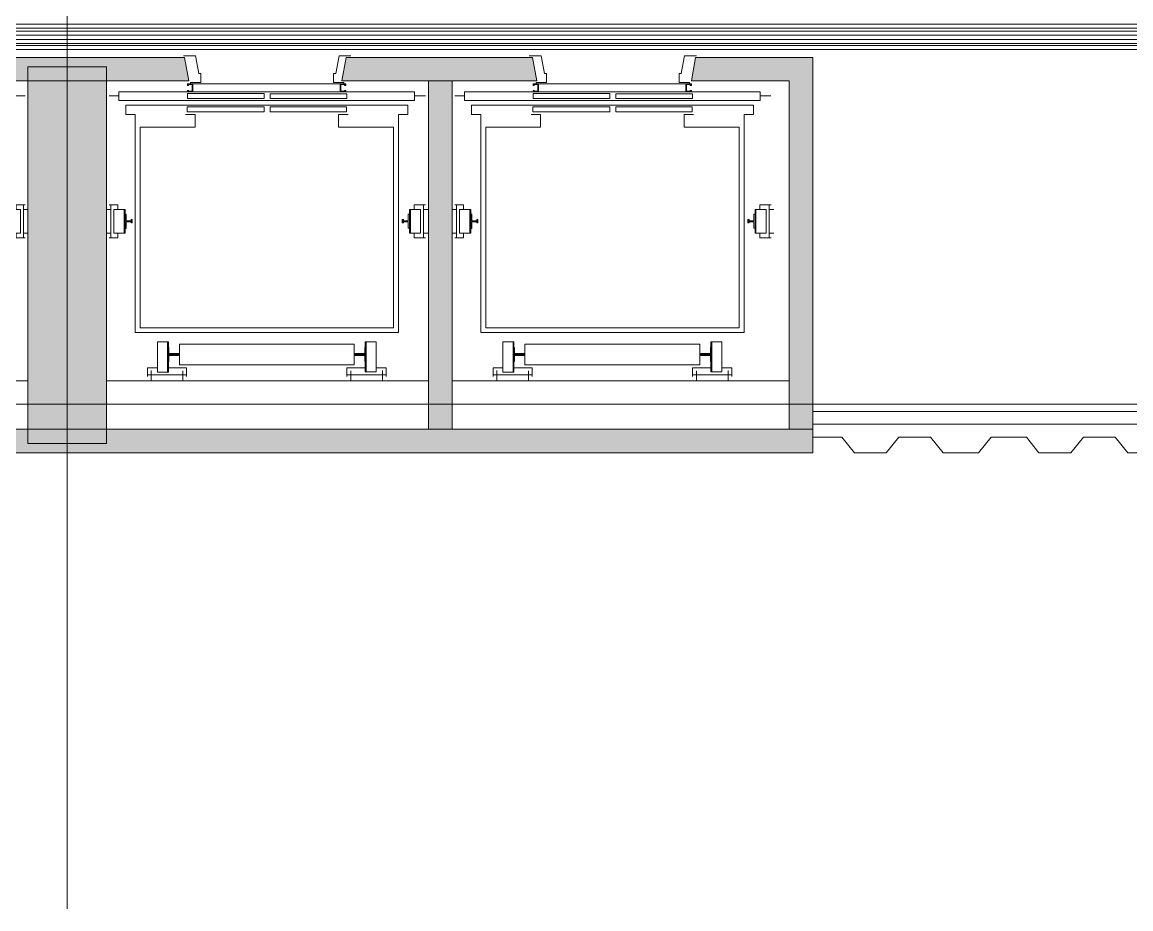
# Model space of a CAD drawing. Header units: metres. Extents: x 29 to 86.9, y -23.2 to 39.7.
# Drawn here: x 63.72 to 70.78, y -23.16 to -17.51 of the extents above; entities that cross this region are included whole.
import ezdxf

# ---------------------------------------------------------------- set-up
doc = ezdxf.new("R2010")
doc.units = ezdxf.units.M
doc.header["$LTSCALE"] = 100
doc.layers.get('0').update_dxf_attribs({"color": 254})
doc.layers.add('Arqui', color=8, linetype='Continuous', lineweight=0)
doc.layers.add('P-PIPE', color=7, linetype='Continuous', lineweight=18)

# ---------------------------------------------------------------- blocks, each defined once
blk = doc.blocks.new('estructura etapa 3')
at = {"layer": 'Arqui'}
h = blk.add_hatch(color=256, dxfattribs=at)
h.paths.add_polyline_path([(-91.6505, -6658.124), (-91.6505, -6657.624), (-92.3496, -6657.624), (-92.3496, -6658.124)])
h.paths.add_polyline_path([(-49.3536, -6658.124), (-49.3536, -6657.624), (-50.0545, -6657.6241), (-50.0545, -6658.1241)])
h.paths.add_polyline_path([(-56.0527, -6658.124), (-56.0527, -6657.624), (-56.7527, -6657.6241), (-56.7527, -6658.1241)])
h.paths.add_polyline_path([(-76.4496, -6659.124), (-76.9496, -6659.124), (-76.9496, -6657.624), (-76.4496, -6657.624)])
h.paths.add_polyline_path([(-83.9496, -6659.124), (-84.4496, -6659.124), (-84.4496, -6657.624), (-83.9496, -6657.624)])
h.paths.add_polyline_path([(-60.452, -6659.124), (-60.952, -6659.124), (-60.952, -6657.624), (-60.452, -6657.624)])
h.paths.add_polyline_path([(-67.9496, -6659.124), (-68.4496, -6659.124), (-68.4496, -6657.624), (-67.9496, -6657.624)])
h.paths.add_polyline_path([(-91.8501, -6668.1988), (-91.851, -6667.5988), (-92.3501, -6667.5988), (-92.3492, -6668.1988)])
h.paths.add_polyline_path([(-49.3536, -6668.1988), (-49.3536, -6667.5988), (-49.8536, -6667.5988), (-49.8536, -6668.1988)])
h.paths.add_polyline_path([(-56.1545, -6668.1488), (-56.1545, -6667.6488), (-56.8536, -6667.6491), (-56.8536, -6668.1491)])
h.paths.add_polyline_path([(-59.952, -6667.6488), (-59.952, -6668.1488), (-61.452, -6668.1488), (-61.452, -6667.6488)])
h.paths.add_polyline_path([(-75.9496, -6667.6488), (-75.9496, -6668.1488), (-77.4496, -6668.1488), (-77.4496, -6667.6488)])
h.paths.add_polyline_path([(-68.9496, -6667.6488), (-68.9496, -6668.1488), (-67.4496, -6668.1488), (-67.4496, -6667.6488)])
h.paths.add_polyline_path([(-84.9496, -6667.6488), (-84.9496, -6668.1488), (-83.4496, -6668.1488), (-83.4496, -6667.6488)])
h.paths.add_polyline_path([(-91.8501, -6676.1987), (-91.8501, -6675.5987), (-92.3492, -6675.5988), (-92.3492, -6676.1988)])
h.paths.add_polyline_path([(-49.3536, -6676.1988), (-49.3536, -6675.5988), (-49.8536, -6675.5988), (-49.8536, -6676.1988)])
h.paths.add_polyline_path([(-56.1545, -6676.1488), (-56.1545, -6675.6488), (-56.7536, -6675.6488), (-56.7536, -6676.1488)])
h.paths.add_polyline_path([(-59.952, -6675.6488), (-59.952, -6676.1488), (-61.452, -6676.1488), (-61.452, -6675.6488)])
h.paths.add_polyline_path([(-75.9496, -6675.6488), (-75.9496, -6676.1488), (-77.4496, -6676.1488), (-77.4496, -6675.6488)])
h.paths.add_polyline_path([(-68.9496, -6675.6488), (-68.9496, -6676.1488), (-67.4496, -6676.1488), (-67.4496, -6675.6488)])
h.paths.add_polyline_path([(-84.9496, -6675.6488), (-84.9496, -6676.1488), (-83.4496, -6676.1488), (-83.4496, -6675.6488)])
h.paths.add_polyline_path([(-91.8471, -6686.2988), (-91.8505, -6685.6988), (-92.3496, -6685.6988), (-92.3462, -6686.2988)])
h.paths.add_polyline_path([(-49.3545, -6686.2987), (-49.3536, -6685.6987), (-49.8536, -6685.6987), (-49.8545, -6686.2987)])
h.paths.add_polyline_path([(-56.1545, -6686.2488), (-56.1545, -6685.7488), (-56.7536, -6685.7488), (-56.7536, -6686.2488)])
h.paths.add_polyline_path([(-59.952, -6685.7488), (-59.952, -6686.2488), (-61.452, -6686.2488), (-61.452, -6685.7488)])
h.paths.add_polyline_path([(-75.9496, -6685.7488), (-75.9496, -6686.2488), (-77.4496, -6686.2488), (-77.4496, -6685.7488)])
h.paths.add_polyline_path([(-68.9496, -6685.7488), (-68.9496, -6686.2488), (-67.4496, -6686.2488), (-67.4496, -6685.7488)])
h.paths.add_polyline_path([(-84.9496, -6685.7488), (-84.9496, -6686.2488), (-83.4496, -6686.2488), (-83.4496, -6685.7488)])
h.paths.add_polyline_path([(-49.3532, -6694.2944), (-49.3536, -6693.6989), (-49.8545, -6693.6987), (-49.8541, -6694.2943)])
h.paths.add_polyline_path([(-56.0536, -6694.2488), (-56.0536, -6693.7488), (-56.7527, -6693.7488), (-56.7527, -6694.2488)])
h.paths.add_polyline_path([(-91.6505, -6694.2488), (-91.6505, -6693.7488), (-92.3496, -6693.7488), (-92.3496, -6694.2488)])
h.paths.add_polyline_path([(-59.952, -6693.7488), (-59.952, -6694.2488), (-61.452, -6694.2488), (-61.452, -6693.7488)])
h.paths.add_polyline_path([(-75.9496, -6693.7488), (-75.9496, -6694.2488), (-77.4496, -6694.2488), (-77.4496, -6693.7488)])
h.paths.add_polyline_path([(-68.9496, -6693.7488), (-68.9496, -6694.2488), (-67.4496, -6694.2488), (-67.4496, -6693.7488)])
h.paths.add_polyline_path([(-84.9496, -6693.7488), (-84.9496, -6694.2488), (-83.4496, -6694.2488), (-83.4496, -6693.7488)])
h.paths.add_polyline_path([(-49.3578, -6703.9737), (-49.3532, -6703.3737), (-49.854, -6703.374), (-49.8586, -6703.974)])
h.paths.add_polyline_path([(-56.0536, -6703.9238), (-56.0536, -6703.4238), (-56.7527, -6703.4241), (-56.7527, -6703.9241)])
h.paths.add_polyline_path([(-67.9496, -6704.9241), (-67.9496, -6703.4241), (-68.4496, -6703.4241), (-68.4496, -6704.9241)])
h.paths.add_polyline_path([(-91.6505, -6703.9238), (-91.6505, -6703.4238), (-92.3497, -6703.4238), (-92.3497, -6703.9238)])
h.paths.add_polyline_path([(-61.8472, -6703.4238), (-60.3472, -6703.4238), (-60.3472, -6703.9238), (-61.8472, -6703.9238)])
h.paths.add_polyline_path([(-83.9496, -6704.9241), (-83.9496, -6703.4241), (-84.4496, -6703.4241), (-84.4496, -6704.9241)])
h.paths.add_polyline_path([(-76.4496, -6704.9241), (-76.4496, -6703.4241), (-76.9496, -6703.4241), (-76.9496, -6704.9241)])
h.paths.add_polyline_path([(-49.3536, -6711.9488), (-49.3536, -6711.4488), (-50.0536, -6711.4488), (-50.0536, -6711.9488)])
h.paths.add_polyline_path([(-55.9536, -6711.9488), (-55.9536, -6711.4488), (-56.6536, -6711.4488), (-56.6536, -6711.9488)])
h.paths.add_polyline_path([(-91.6496, -6711.9488), (-91.6496, -6711.4488), (-92.3496, -6711.4488), (-92.3496, -6711.9488)])
h.paths.add_polyline_path([(-60.952, -6711.9488), (-60.952, -6709.5488), (-60.452, -6709.5488), (-60.452, -6711.9488)])
h.paths.add_polyline_path([(-68.4496, -6709.5488), (-68.4496, -6711.9488), (-67.9496, -6711.9488), (-67.9496, -6709.5488)])
h.paths.add_polyline_path([(-76.9496, -6709.5488), (-76.9496, -6711.9488), (-76.4496, -6711.9488), (-76.4496, -6709.5488)])
h.paths.add_polyline_path([(-83.9496, -6709.5488), (-83.9496, -6711.9488), (-84.4496, -6711.9488), (-84.4496, -6709.5488)])
for p, q in [((-68.1996, -6655.3542), (-68.1996, -6714.9141)), ((-93.6598, -6711.6988), (-46.5015, -6711.6988))]:
    blk.add_line(p, q, dxfattribs=at)
blk.add_lwpolyline([(-68.4496, -6709.5488), (-68.4496, -6711.9488), (-67.9496, -6711.9488), (-67.9496, -6709.5488)], close=True, dxfattribs=at)
blk = doc.blocks.new('MARCOE-102')
at = {"layer": 'Arqui'}
for p, q in [((0, 0), (0, -2.5)), ((0, 0), (1.75, 0)), ((1.75, 0), (1.75, -0.45)), ((0, -2.5), (1.75, -2.5)), ((0.175, -0.175), (1.575, -0.175)), ((0.175, -0.175), (0.175, -2.325)), ((0.175, -2.325), (1.575, -2.325)), ((1.375, -0.45), (1.375, -0.275)), ((1.375, -0.275), (1.575, -0.275)), ((1.75, -0.45), (1.375, -0.45)), ((1.375, -2.05), (1.375, -2.225)), ((1.75, -2.05), (1.375, -2.05)), ((1.375, -2.225), (1.575, -2.225)), ((1.575, -0.275), (1.575, -0.175)), ((1.575, -2.325), (1.575, -2.225)), ((1.75, -2.5), (1.75, -2.05))]:
    blk.add_line(p, q, dxfattribs=at)
blk.add_lwpolyline([(0, 0), (0, -2.5), (1.75, -2.5), (1.75, -2.05), (1.375, -2.05), (1.375, -2.225), (1.575, -2.225), (1.575, -2.325), (0.175, -2.325), (0.175, -0.175), (1.575, -0.175), (1.575, -0.275), (1.375, -0.275), (1.375, -0.45), (1.75, -0.45), (1.75, 0), (0, 0)], dxfattribs=at)
blk = doc.blocks.new('ASCENSOR')
at = {"layer": 'Arqui'}
for p, q in [((-1.6049, 0.8694), (-1.6049, 0.932)), ((-0.91, 0.8756), (-0.91, 0.932)), ((-0.7, 0.9211), (-0.91, 0.9211)), ((-0.88, 0.9221), (-0.88, 0.9495)), ((-0.73, 0.9221), (-0.73, 0.9495)), ((-0.7, 0.8756), (-0.7, 0.932)), ((-1.6299, -1.0146), (-1.6299, 0.8694)), ((-1.5749, 0.8694), (-1.6299, 0.8694)), ((-1.5749, 0.8694), (-1.5749, -1.0146)), ((-0.91, 0.8756), (-0.88, 0.8756)), ((-0.73, 0.9018), (-0.88, 0.9018)), ((-0.88, 0.8302), (-0.88, 0.9018)), ((-0.73, 0.8362), (-0.73, 0.9018)), ((-0.73, 0.8756), (-0.7, 0.8756)), ((-1.4849, 0.8258), (-1.5449, 0.8258)), ((-1.5449, 0.8258), (-1.4849, 0.8258)), ((-1.5449, -0.9711), (-1.5449, 0.8258)), ((-1.4849, 0.8258), (-1.4849, 0.7658)), ((-0.73, 0.8362), (-0.88, 0.8362)), ((-0.88, 0.8362), (-0.73, 0.8362)), ((-0.85, 0.8302), (-0.88, 0.8302)), ((-0.85, 0.8302), (-0.88, 0.8302)), ((-0.85, 0.8302), (-0.805, 0.8302)), ((-0.85, 0.8302), (-0.805, 0.8302)), ((-0.85, 0.8302), (-0.805, 0.8302)), ((-0.85, 0.8302), (-0.805, 0.8302)), ((-0.85, 0.8232), (-0.85, 0.8302)), ((-0.85, 0.8232), (-0.85, 0.8302)), ((-0.8085, 0.8232), (-0.85, 0.8232)), ((-0.8085, 0.8232), (-0.85, 0.8232)), ((-0.8155, 0.7848), (-0.8155, 0.7918)), ((-0.8155, 0.7918), (-0.8015, 0.7918)), ((-0.8085, 0.7848), (-0.8155, 0.7848)), ((-0.8085, 0.7848), (-0.8085, 0.8232)), ((-0.8015, 0.7848), (-0.8085, 0.7848)), ((-0.76, 0.8302), (-0.805, 0.8302)), ((-0.76, 0.8302), (-0.805, 0.8302)), ((-0.76, 0.8302), (-0.805, 0.8302)), ((-0.76, 0.8302), (-0.805, 0.8302)), ((-0.8015, 0.8232), (-0.76, 0.8232)), ((-0.8015, 0.8232), (-0.76, 0.8232)), ((-0.8015, 0.7848), (-0.8015, 0.8232)), ((-0.7945, 0.7918), (-0.8015, 0.7918)), ((-0.8015, 0.7848), (-0.7945, 0.7848)), ((-0.7945, 0.7848), (-0.7945, 0.7918)), ((-0.76, 0.8232), (-0.76, 0.8302)), ((-0.76, 0.8232), (-0.76, 0.8302)), ((-0.76, 0.8302), (-0.73, 0.8302)), ((-0.76, 0.8302), (-0.73, 0.8302)), ((-0.73, 0.8302), (-0.73, 0.8362)), ((-1.4849, 0.7658), (-0.0961, 0.7658)), ((-1.4049, 0.3848), (-1.4049, 0.7348)), ((-0.1261, 0.7348), (-1.4049, 0.7348)), ((-0.1261, 0.7348), (-0.1261, -0.88)), ((-0.0961, 0.7658), (-0.0961, -0.911)), ((0.1838, 0.6883), (0.1279, 0.6883)), ((0.1279, 0.6249), (0.1279, 0.6883)), ((0.1467, 0.6636), (0.2096, 0.6636)), ((0.1731, 0.6886), (0.1731, 0.4383)), ((-0.0361, 0.6249), (-0.0361, 0.5548)), ((0.1553, 0.6249), (-0.0361, 0.6249)), ((0.1553, 0.6249), (0.1553, 0.5548)), ((0.1553, 0.5608), (-0.0361, 0.5608)), ((0.1553, 0.5548), (-0.0361, 0.5548)), ((-0.0011, 0.5518), (-0.0011, 0.5548)), ((-0.0011, 0.5548), (0.0409, 0.5548)), ((0.0379, 0.5518), (-0.0011, 0.5518)), ((0.0379, 0.4908), (0.0379, 0.5518)), ((0.0409, 0.5548), (0.0409, 0.4908)), ((0.0889, 0.5548), (0.0409, 0.5548)), ((0.0469, 0.5548), (0.0469, 0.4908)), ((0.0499, 0.4908), (0.0499, 0.5518)), ((0.0499, 0.5518), (0.0889, 0.5518)), ((0.0889, 0.5518), (0.0889, 0.5548)), ((0.0889, 0.5518), (0.0889, 0.5548)), ((0.1279, 0.4383), (0.1279, 0.5548)), ((-1.6799, 0.4335), (-1.6709, 0.4335)), ((-1.6799, 0.4335), (-1.6709, 0.4335)), ((-1.6799, 0.3985), (-1.6799, 0.4335)), ((-1.6799, 0.3985), (-1.6799, 0.4335)), ((-1.6764, 0.43), (-1.6744, 0.43)), ((-1.6744, 0.43), (-1.6764, 0.43)), ((-1.6764, 0.402), (-1.6764, 0.43)), ((-1.6764, 0.43), (-1.6764, 0.402)), ((-1.6744, 0.426), (-1.6744, 0.43)), ((-1.6744, 0.426), (-1.6744, 0.43)), ((-1.6709, 0.426), (-1.6744, 0.426)), ((-1.6709, 0.426), (-1.6744, 0.426)), ((-1.6709, 0.4335), (-1.6709, 0.426)), ((-1.6709, 0.4335), (-1.6709, 0.426)), ((-1.6389, 0.4335), (-1.6389, 0.426)), ((-1.6299, 0.4335), (-1.6389, 0.4335)), ((-1.6389, 0.4335), (-1.6299, 0.4335)), ((-1.6389, 0.426), (-1.6389, 0.4335)), ((-1.6389, 0.426), (-1.6354, 0.426)), ((-1.6354, 0.426), (-1.6389, 0.426)), ((-1.6354, 0.43), (-1.6334, 0.43)), ((-1.6354, 0.426), (-1.6354, 0.43)), ((-1.6354, 0.43), (-1.6354, 0.426)), ((-1.6334, 0.43), (-1.6354, 0.43)), ((-1.6334, 0.402), (-1.6334, 0.43)), ((-1.6334, 0.402), (-1.6334, 0.43)), ((-1.6299, 0.3985), (-1.6299, 0.4335)), ((-1.6299, 0.4335), (-1.6299, 0.3985)), ((-1.5873, 0.4329), (-1.6183, 0.4329)), ((-1.6183, 0.4329), (-1.6183, -0.056)), ((-1.5873, -0.056), (-1.5873, 0.4329)), ((-1.503, 0.4339), (-1.534, 0.4339)), ((-1.534, -0.056), (-1.534, 0.4339)), ((-1.503, -0.056), (-1.503, 0.4339)), ((-1.4849, 0.3848), (-1.4849, 0.4448)), ((-0.0211, 0.4848), (0.1089, 0.4848)), ((-0.0211, -0.63), (-0.0211, 0.4848)), ((0.1089, 0.4848), (0.1089, -0.63)), ((0.1838, 0.4383), (0.1279, 0.4383)), ((0.1489, 0.4633), (0.2088, 0.4633)), ((-1.6299, 0.3985), (-1.6799, 0.3985)), ((-1.6299, 0.3985), (-1.6799, 0.3985)), ((-1.6334, 0.402), (-1.6764, 0.402)), ((-1.6764, 0.402), (-1.6334, 0.402)), ((-1.4049, 0.3848), (-1.4849, 0.3848)), ((-1.6183, -0.056), (-1.5873, -0.056)), ((-1.534, -0.056), (-1.503, -0.056)), ((-1.587, -0.0951), (-1.618, -0.0951)), ((-1.618, -0.0951), (-1.618, -0.5833)), ((-1.587, -0.5833), (-1.587, -0.0951)), ((-1.503, -0.0951), (-1.534, -0.0951)), ((-1.534, -0.5801), (-1.534, -0.0951)), ((-1.503, -0.5801), (-1.503, -0.0951)), ((-1.747, -0.5116), (-1.859, -0.5328)), ((-1.859, -0.5328), (-1.859, -0.6087)), ((-1.6899, -0.4978), (-1.747, -0.4978)), ((-1.747, -0.4978), (-1.747, -0.5116)), ((-1.6899, -0.5637), (-1.6899, -0.4978)), ((-1.6799, -0.5637), (-1.6899, -0.5637)), ((-1.4049, -0.5301), (-1.4849, -0.5301)), ((-1.4849, -0.5301), (-1.4849, -0.5901)), ((-1.4049, -0.5301), (-1.4049, -0.8801)), ((-1.618, -0.5833), (-1.587, -0.5833)), ((-1.534, -0.5801), (-1.503, -0.5801)), ((0.1089, -0.63), (-0.0211, -0.63)), ((0.1838, -0.5835), (0.1279, -0.5835)), ((0.1279, -0.5835), (0.1279, -0.7)), ((0.149, -0.6085), (0.2089, -0.6085)), ((0.1731, -0.8338), (0.1731, -0.5835)), ((0.1553, -0.7), (-0.0361, -0.7)), ((-0.0361, -0.7701), (-0.0361, -0.7)), ((0.1553, -0.7061), (-0.0361, -0.7061)), ((-0.0011, -0.697), (-0.0011, -0.7)), ((0.0379, -0.697), (-0.0011, -0.697)), ((-0.0011, -0.7), (0.0409, -0.7)), ((0.0379, -0.636), (0.0379, -0.697)), ((0.0409, -0.7), (0.0409, -0.636)), ((0.0469, -0.7), (0.0469, -0.636)), ((0.0889, -0.7), (0.0469, -0.7)), ((0.0499, -0.636), (0.0499, -0.697)), ((0.0499, -0.697), (0.0889, -0.697)), ((0.0889, -0.697), (0.0889, -0.7)), ((0.1553, -0.7701), (0.1553, -0.7)), ((0.1553, -0.7701), (-0.0361, -0.7701)), ((0.1279, -0.7701), (0.1279, -0.8335)), ((0.1838, -0.8335), (0.1279, -0.8335)), ((0.1467, -0.8088), (0.2096, -0.8088)), ((-0.0961, -0.911), (-1.4849, -0.9111)), ((-1.4849, -0.9111), (-1.4849, -0.9711)), ((-0.1261, -0.88), (-1.4049, -0.8801)), ((-1.4849, -0.9711), (-1.5449, -0.9711)), ((-0.85, -0.9812), (-0.88, -0.9812)), ((-0.85, -0.9812), (-0.88, -0.9812)), ((-0.88, -0.9812), (-0.88, -1.0519)), ((-0.73, -0.9872), (-0.88, -0.9872)), ((-0.88, -0.9872), (-0.73, -0.9872)), ((-0.8085, -0.9742), (-0.85, -0.9742)), ((-0.8085, -0.9742), (-0.85, -0.9742)), ((-0.85, -0.9742), (-0.85, -0.9812)), ((-0.85, -0.9742), (-0.85, -0.9812)), ((-0.85, -0.9812), (-0.805, -0.9812)), ((-0.85, -0.9812), (-0.805, -0.9812)), ((-0.85, -0.9812), (-0.805, -0.9812)), ((-0.85, -0.9812), (-0.805, -0.9812)), ((-0.8085, -0.9357), (-0.8155, -0.9357)), ((-0.8155, -0.9357), (-0.8155, -0.9427)), ((-0.8155, -0.9427), (-0.8015, -0.9427)), ((-0.8085, -0.9357), (-0.8085, -0.9742)), ((-0.8015, -0.9357), (-0.8085, -0.9357)), ((-0.76, -0.9812), (-0.805, -0.9812)), ((-0.76, -0.9812), (-0.805, -0.9812)), ((-0.76, -0.9812), (-0.805, -0.9812)), ((-0.76, -0.9812), (-0.805, -0.9812)), ((-0.8015, -0.9357), (-0.8015, -0.9742)), ((-0.8015, -0.9357), (-0.7945, -0.9357)), ((-0.7945, -0.9427), (-0.8015, -0.9427)), ((-0.8015, -0.9742), (-0.76, -0.9742)), ((-0.8015, -0.9742), (-0.76, -0.9742)), ((-0.7945, -0.9357), (-0.7945, -0.9427)), ((-0.76, -0.9742), (-0.76, -0.9812)), ((-0.76, -0.9742), (-0.76, -0.9812)), ((-0.76, -0.9812), (-0.73, -0.9812)), ((-0.76, -0.9812), (-0.73, -0.9812)), ((-0.73, -0.9812), (-0.73, -0.9872)), ((-0.73, -0.9872), (-0.73, -1.0519)), ((-1.5749, -1.0146), (-1.6299, -1.0146)), ((-1.6049, -1.0146), (-1.6049, -1.0829)), ((-0.91, -1.0111), (-0.88, -1.0111)), ((-0.91, -1.0111), (-0.91, -1.0829)), ((-0.73, -1.0519), (-0.88, -1.0519)), ((-0.73, -1.0111), (-0.7, -1.0111)), ((-0.7, -1.0111), (-0.7, -1.0829)), ((-0.7, -1.072), (-0.91, -1.072)), ((-0.88, -1.0731), (-0.88, -1.1005)), ((-0.73, -1.0731), (-0.73, -1.1005))]:
    blk.add_line(p, q, dxfattribs=at)
blk.add_lwpolyline([(-1.6799, -0.5637), (-1.6799, 0.4126), (-1.6899, 0.4126), (-1.6899, 0.3467), (-1.747, 0.3467), (-1.747, 0.3605), (-1.8591, 0.3816), (-1.8591, 0.4576)], dxfattribs=at)
for centre, radius, start, end in [((0.0439, 0.4908), 0.006, 180, 270), ((0.0439, 0.4908), 0.003, 180, 270), ((0.0439, 0.4908), 0.006, 270, 0), ((0.0439, 0.4908), 0.003, 270, 0), ((0.0439, -0.636), 0.006, 90, 180), ((0.0439, -0.636), 0.003, 90, 180), ((0.0439, -0.636), 0.006, 0, 90), ((0.0439, -0.636), 0.003, 0, 90)]:
    blk.add_arc(centre, radius, start, end, dxfattribs=at)
for points in [[(-0.7945, 0.7918), (-0.7945, 0.7848), (-0.8155, 0.7848), (-0.8155, 0.7918)], [(-0.8155, 0.7848), (-0.8155, 0.7918), (-0.7945, 0.7848), (-0.8155, 0.7848)], [(-0.7945, 0.7848), (-0.8155, 0.7848), (-0.7945, 0.7918), (-0.8155, 0.7918)], [(-0.7945, -0.9427), (-0.7945, -0.9357), (-0.8155, -0.9357), (-0.8155, -0.9427)], [(-0.8155, -0.9357), (-0.8155, -0.9427), (-0.7945, -0.9357), (-0.8155, -0.9357)], [(-0.7945, -0.9357), (-0.8155, -0.9357), (-0.7945, -0.9427), (-0.8155, -0.9427)]]:
    blk.add_solid(points, dxfattribs=at)
at = {"layer": 'Arqui', "xscale": 0.01999999999998181, "yscale": 0.01999999999998181, "zscale": 0.01999999999998181, "rotation": 270}
blk.add_blockref('MARCOE-102', (-1.6299, -0.5409), dxfattribs=at)
blk = doc.blocks.new('A$C9582355f')
at = {"layer": 'Arqui', "ltscale": 0.03}
h = blk.add_hatch(color=256, dxfattribs=at)
h.dxf.hatch_style = 1
h.paths.add_polyline_path([(43.8038, 11.49), (42.8715, 11.49), (42.8715, 11.34), (43.8038, 11.34)])
h.paths.add_polyline_path([(44.8666, 14.1897), (44.8665, 10.752), (45.0166, 10.752), (45.0166, 14.1897)])
h.paths.add_polyline_path([(44.8038, 11.49), (44.8666, 11.49), (44.8666, 11.34), (44.8038, 11.34)])
h.paths.add_polyline_path([(41.3715, 11.49), (36.8199, 11.49), (36.8199, 11.34), (41.3715, 11.34)])
h.paths.add_polyline_path([(39.6706, 11.3043), (39.6706, 11.34), (39.5206, 11.34), (39.5206, 11.3043)])
h.paths.add_polyline_path([(39.6707, 8.9769), (39.5206, 8.9769), (39.5206, 10.3019), (39.6706, 10.3019)])
h.paths.add_polyline_path([(39.5205, 9.9893), (39.5205, 10.1393), (38.8869, 10.1398), (38.8869, 9.9898)])
h.paths.add_polyline_path([(37.4329, 9.9895), (37.4329, 10.1395), (38.0869, 10.1398), (38.0869, 9.9898)])
h.paths.add_polyline_path([(36.069, 9.9897), (36.069, 10.1398), (36.6329, 10.1401), (36.6329, 9.9901)])
h.paths.add_polyline_path([(36.3723, 8.9771), (36.2223, 8.9771), (36.2222, 9.9898), (36.3722, 9.9898)])
h.paths.add_polyline_path([(38.0215, 8.977), (37.8715, 8.977), (37.8714, 9.9897), (38.0214, 9.9897)])
h.paths.add_polyline_path([(32.428, 8.9769), (39.6707, 8.9769), (39.6707, 8.8269), (32.428, 8.8269)])
h.paths.add_polyline_path([(32.5776, 9.9895), (32.5776, 10.1395), (34.7691, 10.1401), (34.7691, 9.9901)])
h.paths.add_polyline_path([(32.4282, 8.9769), (32.4264, 11.4901), (32.5765, 11.4893), (32.5765, 11.3393), (32.5773, 11.3394), (32.5782, 8.9769)])
h.paths.add_polyline_path([(33.3294, 8.9771), (33.1794, 8.9771), (33.1794, 8.9769), (33.3294, 8.9769)])
h.paths.add_polyline_path([(32.4298, 14.1909), (32.4247, 12.3901), (32.5748, 12.3901), (32.5799, 14.1909)])
h.paths.add_polyline_path([(36.9706, 11.49), (36.8199, 11.49), (36.8199, 12.4924), (34.9173, 12.4917), (34.9191, 11.4901), (34.7691, 11.4901), (34.7669, 12.6409), (35.7191, 12.6409), (35.7191, 14.1897), (35.8691, 14.1897), (35.8691, 12.6409), (36.8199, 12.6409), (36.8199, 14.1897), (36.9706, 14.1897)])
h.paths.add_polyline_path([(37.7699, 11.4903), (37.92, 11.4903), (37.92, 11.49)])
h.paths.add_polyline_path([(32.4302, 14.1897), (50.0187, 14.1897), (50.0187, 14.3397), (32.4302, 14.3398)])
h.paths.add_polyline_path([(53.7142, 14.1897), (51.817, 14.1897), (51.817, 14.3397), (53.7142, 14.3397)])
h.paths.add_polyline_path([(53.8642, 57.1902), (53.7142, 57.1902), (53.7142, 6.407), (52.1247, 6.407), (52.1246, 8.4206), (52.7151, 8.4207), (52.7151, 8.5708), (51.9746, 8.5707), (51.9747, 4.8069), (52.7775, 4.807), (52.7775, 4.9571), (52.1247, 4.957), (52.1247, 6.257), (53.7142, 6.2569), (53.7142, 3.4653), (53.8642, 3.4653)])
h.paths.add_polyline_path([(33.2298, 5.4253), (33.2564, 5.2753), (32.578, 5.2753), (32.578, 3.0554), (32.428, 3.0554), (32.428, 5.4253)])
h.paths.add_polyline_path([(35.7666, 5.4253), (35.7948, 5.2753), (34.2318, 5.2753), (34.2601, 5.4253)])
h.paths.add_polyline_path([(37.984, 5.4253), (38.0122, 5.2753), (36.7689, 5.2753), (36.7971, 5.4253)])
h.paths.add_polyline_path([(37.3214, 3.0554), (37.4715, 3.0554), (37.4715, 3.0807), (37.4715, 5.2753), (37.3215, 5.2753), (37.3214, 3.0807)])
h.paths.add_polyline_path([(39.0236, 5.4253), (38.997, 5.2753), (39.6206, 5.2753), (39.6206, 3.0554), (39.7707, 3.0554), (39.7707, 5.4253)])
h.paths.add_polyline_path([(32.4284, 2.9053), (39.7707, 2.9053), (39.7707, 3.0554), (32.4284, 3.0554)])
h.paths.add_polyline_path([(13.8089, 57.1909), (13.8089, 57.3409), (8.9835, 57.3402), (8.9835, 57.1902)])
h.paths.add_polyline_path([(43.2788, 54.0355), (43.1288, 54.0355), (43.1288, 57.1902), (43.2788, 57.1902)])
h.paths.add_polyline_path([(42.4167, 54.1855), (42.2667, 54.1855), (42.2667, 55.7902), (42.4167, 55.7902)])
h.paths.add_polyline_path([(34.7691, 54.0355), (34.7691, 54.1855), (43.1288, 54.1855), (43.1288, 54.0355)])
h.paths.add_polyline_path([(42.2667, 56.8402), (42.2667, 56.9902)])
h.paths.add_polyline_path([(34.9191, 55.1822), (34.7691, 55.1822), (34.7691, 55.7902), (34.9191, 55.7902)], flags=0)
h.paths.add_polyline_path([(34.9191, 55.1822), (34.7691, 55.1822), (34.7691, 55.7902), (34.9191, 55.7902)], flags=17)
h.paths.add_polyline_path([(34.9191, 55.1822), (34.7691, 55.1822), (34.7691, 55.7902), (34.9191, 55.7902)], flags=17)
at = {"layer": 'Arqui'}
for p, q in [((34.7691, 3.3653), (32.5781, 3.3653)), ((34.7691, 3.3652), (32.7191, 3.3653)), ((37.3214, 3.3653), (35.2691, 3.3653)), ((39.6206, 3.3653), (37.4715, 3.3653))]:
    blk.add_line(p, q, dxfattribs=at)
for points in [[(35.7666, 5.4253), (35.7948, 5.2753), (34.2318, 5.2753), (34.2601, 5.4253)], [(37.984, 5.4253), (38.0122, 5.2753), (36.7689, 5.2753), (36.7971, 5.4253)], [(39.0236, 5.4253), (38.997, 5.2753), (39.6206, 5.2753), (39.6206, 3.0554), (39.7707, 3.0554), (39.7707, 5.4253)], [(37.3214, 3.0554), (37.4715, 3.0554), (37.4715, 3.0807), (37.4715, 5.2753), (37.3215, 5.2753), (37.3215, 5.2753), (37.3215, 5.2753), (37.3215, 5.2753), (37.3214, 3.0807), (37.3214, 3.0807)], [(39.7707, 3.0886), (42.2667, 3.0888), (42.2667, 3.1688), (39.7707, 3.1686)], [(32.4284, 2.9053), (39.7707, 2.9053), (39.7707, 3.0554), (32.4284, 3.0554)]]:
    blk.add_lwpolyline(points, close=True, dxfattribs=at)
for points in [[(39.7707, 3.0045), (39.9552, 3.0045), (40.0352, 2.9053), (40.2379, 2.9053), (40.3179, 3.0045), (40.5206, 3.0045), (40.6006, 2.9053), (40.826, 2.9053), (40.906, 3.0045), (41.1314, 3.0045), (41.2114, 2.9053), (41.4141, 2.9053)], [(41.4141, 2.9053), (41.4941, 3.0045), (41.6968, 3.0045), (41.7768, 2.9053), (41.9795, 2.9053), (42.0595, 3.0045), (42.2622, 3.0045), (42.3422, 2.9053), (42.5676, 2.9053), (42.6476, 3.0045), (42.873, 3.0045), (42.953, 2.9053), (43.1557, 2.9053)]]:
    blk.add_lwpolyline(points, dxfattribs=at)
blk.add_blockref('estructura etapa 3', (103.2187, 6714.9141), dxfattribs=at)
at = {"layer": 'Arqui', "rotation": 269.9943251266501}
blk.add_blockref('ASCENSOR', (33.8195, 3.576), dxfattribs=at)
at = {"layer": 'Arqui', "xscale": -1, "rotation": 90.0056748733478}
for p in [(36.2187, 3.576), (38.4211, 3.576)]:
    blk.add_blockref('ASCENSOR', p, dxfattribs=at)

msp = doc.modelspace()

# ---------------------------------------------------------------- linework, layer by layer
at = {"layer": 'P-PIPE', "color": 1, "true_color": 0xff0000}
for p, q in [((70.9036, -17.5262), (61.2522, -17.5262)), ((70.9222, -17.5516), (61.2522, -17.5516)), ((61.2522, -17.5707), (70.9222, -17.5707)), ((61.2708, -17.5961), (70.9222, -17.5961))]:
    msp.add_line(p, q, dxfattribs=at)
at = {"layer": 'P-PIPE', "color": 11, "true_color": 0xff8080}
for p, q in [((70.9981, -17.6251), (61.3467, -17.6251)), ((71.0167, -17.6505), (61.3467, -17.6505)), ((61.3467, -17.6632), (71.0167, -17.6632)), ((61.3653, -17.6886), (71.0167, -17.6886))]:
    msp.add_line(p, q, dxfattribs=at)

# ---------------------------------------------------------------- block references
msp.add_blockref('A$C9582355f', (28.9827, -23.164))

doc.saveas('drawing.dxf')
